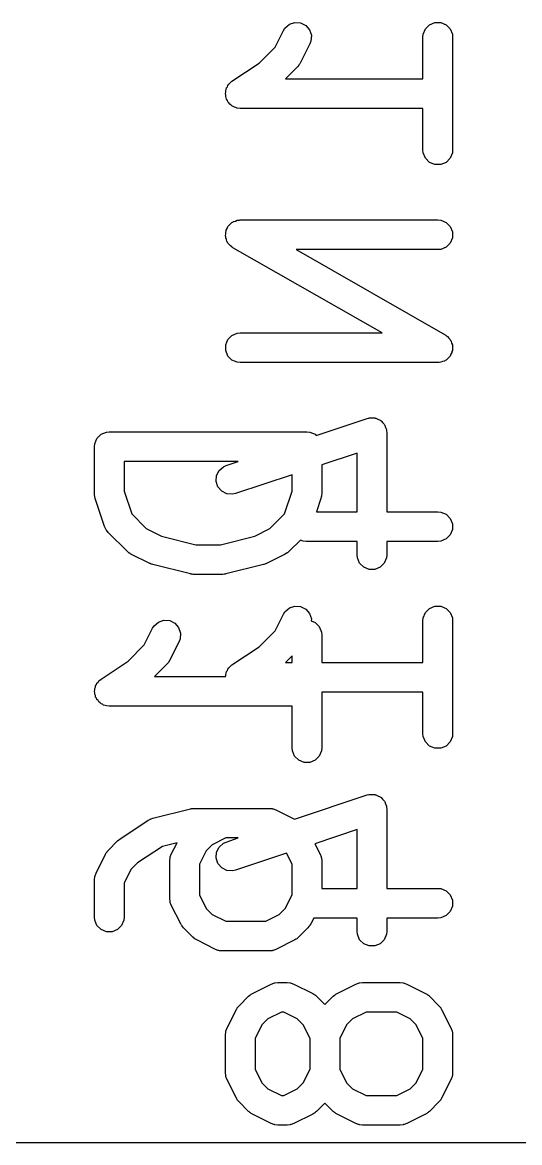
# Model space of a CAD drawing. Extents: x 100 to 190, y -154 to -36.
# Drawn here: x 172.46 to 174.98, y -76.12 to -70.46 of the extents above; entities that cross this region are included whole.
import ezdxf

# ---------------------------------------------------------------- set-up
doc = ezdxf.new("R2010")
doc.units = 0
doc.layers.add('BLACK', color=7, linetype='CONTINUOUS')

msp = doc.modelspace()

# ---------------------------------------------------------------- linework, layer by layer
at = {"layer": 'BLACK', "linetype": 'CONTINUOUS'}
for p, q in [((173.785951, -70.499495), (173.793783, -70.487052)), ((173.793783, -70.487052), (173.815891, -70.467879)), ((173.815891, -70.467879), (173.843652, -70.458625)), ((173.843652, -70.458625), (173.872842, -70.460699)), ((173.872842, -70.460699), (173.899017, -70.473787)), ((173.899017, -70.473787), (173.91819, -70.495894)), ((174.504959, -70.491368), (174.525651, -70.470676)), ((174.525651, -70.470676), (174.552687, -70.459477)), ((174.552687, -70.459477), (174.581951, -70.459477)), ((174.581951, -70.459477), (174.608987, -70.470676)), ((174.608987, -70.470676), (174.629679, -70.491368)), ((173.743775, -70.583847), (173.785951, -70.499495)), ((173.91819, -70.495894), (173.927444, -70.523656)), ((173.927444, -70.523656), (173.92537, -70.552846)), ((174.492319, -70.533036), (174.49376, -70.518404)), ((174.492319, -70.74375), (174.492319, -70.533036)), ((174.49376, -70.518404), (174.504959, -70.491368)), ((174.629679, -70.491368), (174.640878, -70.518404)), ((174.640878, -70.518404), (174.642319, -70.533036)), ((174.642319, -70.533036), (174.642319, -71.104464)), ((173.662394, -70.665227), (173.743775, -70.583847)), ((173.920115, -70.566577), (173.872496, -70.661815)), ((173.92537, -70.552846), (173.920115, -70.566577)), ((173.525716, -70.756346), (173.662394, -70.665227)), ((173.858447, -70.681307), (173.796004, -70.74375)), ((173.863167, -70.675556), (173.858447, -70.681307)), ((173.864664, -70.674258), (173.863167, -70.675556)), ((173.866083, -70.672003), (173.864664, -70.674258)), ((173.867775, -70.669942), (173.866083, -70.672003)), ((173.868533, -70.668109), (173.867775, -70.669942)), ((173.872496, -70.661815), (173.868533, -70.668109)), ((173.504959, -70.777082), (173.510209, -70.771831)), ((173.510209, -70.771831), (173.514341, -70.765662)), ((173.514341, -70.765662), (173.525599, -70.756441)), ((173.525599, -70.756441), (173.525651, -70.75639)), ((173.525651, -70.75639), (173.525673, -70.75638)), ((173.525673, -70.75638), (173.525716, -70.756346)), ((173.796004, -70.74375), (174.492319, -70.74375)), ((173.492319, -70.818671), (173.49376, -70.811466)), ((173.49376, -70.825955), (173.492319, -70.818671)), ((173.49376, -70.804118), (173.496601, -70.797257)), ((173.49376, -70.811466), (173.49376, -70.804118)), ((173.49376, -70.833382), (173.49376, -70.825955)), ((173.496601, -70.797257), (173.498058, -70.789977)), ((173.498058, -70.789977), (173.502146, -70.783871)), ((173.502146, -70.783871), (173.504959, -70.777082)), ((173.496572, -70.84017), (173.49376, -70.833382)), ((173.497998, -70.847379), (173.496572, -70.84017)), ((173.502117, -70.853557), (173.497998, -70.847379)), ((173.504959, -70.860418), (173.502117, -70.853557)), ((173.510154, -70.865613), (173.504959, -70.860418)), ((173.514231, -70.871728), (173.510154, -70.865613)), ((173.5204, -70.875859), (173.514231, -70.871728)), ((173.525651, -70.88111), (173.5204, -70.875859)), ((173.53244, -70.883922), (173.525651, -70.88111)), ((173.538546, -70.888011), (173.53244, -70.883922)), ((173.545826, -70.889467), (173.538546, -70.888011)), ((173.552687, -70.892309), (173.545826, -70.889467)), ((173.567163, -70.893734), (173.552687, -70.892309)), ((173.56724, -70.89375), (173.567163, -70.893734)), ((173.567266, -70.893744), (173.56724, -70.89375)), ((173.567319, -70.89375), (173.567266, -70.893744)), ((174.492319, -70.89375), (173.567319, -70.89375)), ((174.492319, -71.104464), (174.492319, -70.89375)), ((174.49376, -71.119096), (174.492319, -71.104464)), ((174.642319, -71.104464), (174.640878, -71.119096)), ((174.504959, -71.146132), (174.49376, -71.119096)), ((174.525651, -71.166824), (174.504959, -71.146132)), ((174.552687, -71.178023), (174.525651, -71.166824)), ((174.608987, -71.166824), (174.581951, -71.178023)), ((174.629679, -71.146132), (174.608987, -71.166824)), ((174.640878, -71.119096), (174.629679, -71.146132)), ((174.581951, -71.178023), (174.552687, -71.178023)), ((173.495589, -71.513988), (173.496192, -71.509245)), ((173.496192, -71.509245), (173.501142, -71.50058)), ((173.501142, -71.50058), (173.504959, -71.491368)), ((173.504959, -71.491368), (173.508337, -71.487989)), ((173.508337, -71.487989), (173.510711, -71.483836)), ((173.510711, -71.483836), (173.5186, -71.477726)), ((173.5186, -71.477726), (173.525651, -71.470676)), ((173.525651, -71.470676), (173.530067, -71.468846)), ((173.530067, -71.468846), (173.533848, -71.465919)), ((173.533848, -71.465919), (173.543471, -71.463294)), ((173.543471, -71.463294), (173.552687, -71.459477)), ((173.552687, -71.459477), (173.560169, -71.45874)), ((173.560169, -71.45874), (173.56208, -71.458219)), ((173.56208, -71.458219), (173.563555, -71.458406)), ((173.563555, -71.458406), (173.567319, -71.458036)), ((173.567319, -71.458036), (174.567319, -71.458036)), ((174.567319, -71.458036), (174.581951, -71.459477)), ((174.581951, -71.459477), (174.608987, -71.470676)), ((174.608987, -71.470676), (174.629679, -71.491368)), ((174.629679, -71.491368), (174.640878, -71.518404)), ((173.492502, -71.538275), (173.49376, -71.528378)), ((173.49376, -71.542887), (173.492502, -71.538275)), ((173.49376, -71.518404), (173.495589, -71.513988)), ((173.49376, -71.528378), (173.49376, -71.518404)), ((173.49376, -71.547668), (173.49376, -71.542887)), ((173.497577, -71.556883), (173.49376, -71.547668)), ((173.500202, -71.566507), (173.497577, -71.556883)), ((174.640878, -71.547668), (174.629679, -71.574704)), ((174.640878, -71.518404), (174.640878, -71.547668)), ((173.503129, -71.570287), (173.500202, -71.566507)), ((173.504959, -71.574704), (173.503129, -71.570287)), ((173.512009, -71.581754), (173.504959, -71.574704)), ((173.518119, -71.589644), (173.512009, -71.581754)), ((173.524251, -71.593996), (173.518119, -71.589644)), ((173.525651, -71.595396), (173.524251, -71.593996)), ((173.527025, -71.595965), (173.525651, -71.595396)), ((173.530109, -71.598154), (173.527025, -71.595965)), ((174.284902, -72.029464), (173.530109, -71.598154)), ((174.567319, -71.608036), (173.849736, -71.608036)), ((173.849736, -71.608036), (174.60453, -72.039346)), ((174.581951, -71.606595), (174.567319, -71.608036)), ((174.608987, -71.595396), (174.581951, -71.606595)), ((174.629679, -71.574704), (174.608987, -71.595396)), ((173.49376, -72.089832), (173.504959, -72.062796)), ((173.504959, -72.062796), (173.525651, -72.042104)), ((173.525651, -72.042104), (173.552687, -72.030905)), ((173.552687, -72.030905), (173.567319, -72.029464)), ((173.567319, -72.029464), (174.284902, -72.029464)), ((174.60453, -72.039346), (174.607614, -72.041535)), ((174.607614, -72.041535), (174.608987, -72.042104)), ((174.608987, -72.042104), (174.610384, -72.043501)), ((174.610384, -72.043501), (174.616519, -72.047856)), ((174.616519, -72.047856), (174.622627, -72.055744)), ((174.622627, -72.055744), (174.629679, -72.062796)), ((174.629679, -72.062796), (174.631509, -72.067214)), ((174.631509, -72.067214), (174.634436, -72.070994)), ((174.634436, -72.070994), (174.63706, -72.080615)), ((173.49376, -72.119096), (173.49376, -72.089832)), ((173.504959, -72.146132), (173.49376, -72.119096)), ((174.638446, -72.128255), (174.633495, -72.136919)), ((174.63706, -72.080615), (174.640878, -72.089832)), ((174.639048, -72.123511), (174.638446, -72.128255)), ((174.640878, -72.119096), (174.639048, -72.123511)), ((174.640878, -72.089832), (174.640878, -72.094612)), ((174.640878, -72.094612), (174.642136, -72.099225)), ((174.642136, -72.099225), (174.640878, -72.109121)), ((174.640878, -72.109121), (174.640878, -72.119096)), ((173.525651, -72.166824), (173.504959, -72.146132)), ((173.552687, -72.178023), (173.525651, -72.166824)), ((173.567319, -72.179464), (173.552687, -72.178023)), ((174.567319, -72.179464), (173.567319, -72.179464)), ((174.571082, -72.179093), (174.567319, -72.179464)), ((174.572558, -72.179281), (174.571082, -72.179093)), ((174.574468, -72.178759), (174.572558, -72.179281)), ((174.581951, -72.178023), (174.574468, -72.178759)), ((174.591166, -72.174205), (174.581951, -72.178023)), ((174.60079, -72.171581), (174.591166, -72.174205)), ((174.60457, -72.168653), (174.60079, -72.171581)), ((174.608987, -72.166824), (174.60457, -72.168653)), ((174.616037, -72.159773), (174.608987, -72.166824)), ((174.623927, -72.153664), (174.616037, -72.159773)), ((174.6263, -72.14951), (174.623927, -72.153664)), ((174.629679, -72.146132), (174.6263, -72.14951)), ((174.633495, -72.136919), (174.629679, -72.146132)), ((173.952267, -72.547884), (174.210267, -72.461885)), ((174.210267, -72.461885), (174.217522, -72.460235)), ((174.217522, -72.460235), (174.219353, -72.459477)), ((174.219353, -72.459477), (174.220857, -72.459477)), ((174.220857, -72.459477), (174.224604, -72.458625)), ((174.224604, -72.458625), (174.236589, -72.459477)), ((174.236589, -72.459477), (174.248617, -72.459477)), ((174.248617, -72.459477), (174.251108, -72.460509)), ((174.251108, -72.460509), (174.253794, -72.4607)), ((174.253794, -72.4607), (174.264541, -72.466073)), ((174.264541, -72.466073), (174.275653, -72.470676)), ((174.275653, -72.470676), (174.277558, -72.472581)), ((174.277558, -72.472581), (174.279968, -72.473786)), ((172.890187, -72.530905), (172.904819, -72.529464)), ((172.904819, -72.529464), (173.904819, -72.529464)), ((173.904819, -72.529464), (173.919451, -72.530905)), ((174.279968, -72.473786), (174.287842, -72.482865)), ((174.287842, -72.482865), (174.296345, -72.491368)), ((174.296345, -72.491368), (174.297376, -72.493858)), ((174.297376, -72.493858), (174.299142, -72.495894)), ((174.299142, -72.495894), (174.302942, -72.507294)), ((174.302942, -72.507294), (174.307544, -72.518404)), ((174.307544, -72.518404), (174.30792, -72.52223)), ((174.30792, -72.52223), (174.308396, -72.523656)), ((174.308396, -72.523656), (174.308255, -72.52563)), ((174.308255, -72.52563), (174.308985, -72.533036)), ((172.83126, -72.589832), (172.842459, -72.562796)), ((172.842459, -72.562796), (172.863151, -72.542104)), ((172.863151, -72.542104), (172.890187, -72.530905)), ((173.919451, -72.530905), (173.946487, -72.542104)), ((173.946487, -72.542104), (173.952267, -72.547884)), ((174.308985, -72.533036), (174.308985, -72.934226)), ((172.829819, -72.604464), (172.83126, -72.589832)), ((172.829819, -72.842559), (172.829819, -72.604464)), ((174.158985, -72.637092), (173.979819, -72.696814)), ((174.158985, -72.934226), (174.158985, -72.637092)), ((173.557531, -72.679464), (172.979819, -72.679464)), ((172.979819, -72.679464), (172.979819, -72.830388)), ((173.495983, -72.69998), (173.557531, -72.679464)), ((173.979819, -72.696814), (173.979819, -72.842559)), ((173.445289, -72.780511), (173.447364, -72.751321)), ((173.447364, -72.751321), (173.46045, -72.725148)), ((173.46045, -72.725148), (173.482557, -72.705974)), ((173.482557, -72.705974), (173.495983, -72.69998)), ((173.829819, -72.746814), (173.543417, -72.842282)), ((173.829819, -72.830389), (173.829819, -72.746814)), ((173.454543, -72.808274), (173.445289, -72.780511)), ((173.473717, -72.830381), (173.454543, -72.808274)), ((172.830548, -72.849964), (172.829819, -72.842559)), ((172.830408, -72.851939), (172.830548, -72.849964)), ((172.830998, -72.854536), (172.830408, -72.851939)), ((172.83126, -72.857191), (172.830998, -72.854536)), ((172.832018, -72.859022), (172.83126, -72.857191)), ((172.833668, -72.866276), (172.832018, -72.859022)), ((172.881287, -73.009133), (172.833668, -72.866276)), ((172.979819, -72.830388), (173.01799, -72.944902)), ((173.49989, -72.843467), (173.473717, -72.830381)), ((173.52908, -72.845542), (173.49989, -72.843467)), ((173.543417, -72.842282), (173.52908, -72.845542)), ((173.791648, -72.944901), (173.829819, -72.830389)), ((173.97597, -72.866277), (173.95332, -72.934226)), ((173.977619, -72.859021), (173.97597, -72.866277)), ((173.978378, -72.857191), (173.977619, -72.859021)), ((173.978639, -72.854537), (173.978378, -72.857191)), ((173.97923, -72.85194), (173.978639, -72.854537)), ((173.979819, -72.842559), (173.979089, -72.849965)), ((173.979089, -72.849965), (173.97923, -72.85194)), ((173.01799, -72.944902), (173.092103, -73.019015)), ((173.717534, -73.019014), (173.791648, -72.944901)), ((173.95332, -72.934226), (174.158985, -72.934226)), ((174.308985, -72.934226), (174.567319, -72.934226)), ((174.567319, -72.934226), (174.581951, -72.935667)), ((174.581951, -72.935667), (174.608987, -72.946866)), ((174.608987, -72.946866), (174.629679, -72.967558)), ((174.629679, -72.967558), (174.640878, -72.994594)), ((172.887281, -73.022558), (172.881287, -73.009133)), ((172.889046, -73.024593), (172.887281, -73.022558)), ((172.890078, -73.027084), (172.889046, -73.024593)), ((172.899405, -73.038449), (172.890078, -73.027084)), ((172.994643, -73.133687), (172.899405, -73.038449)), ((173.092103, -73.019015), (173.16909, -73.057508)), ((173.640547, -73.057508), (173.717534, -73.019014)), ((174.640878, -73.023858), (174.629679, -73.050894)), ((174.640878, -72.994594), (174.640878, -73.023858)), ((173.16909, -73.057508), (173.342624, -73.100892)), ((173.467013, -73.100892), (173.640547, -73.057508)), ((173.87179, -73.07689), (173.814994, -73.133687)), ((173.88602, -73.082785), (173.87179, -73.07689)), ((173.900652, -73.084226), (173.88602, -73.082785)), ((174.158985, -73.084226), (173.900652, -73.084226)), ((174.158985, -73.152083), (174.158985, -73.084226)), ((174.567319, -73.084226), (174.308985, -73.084226)), ((174.308985, -73.084226), (174.308985, -73.152083)), ((174.581951, -73.082785), (174.567319, -73.084226)), ((174.608987, -73.071586), (174.581951, -73.082785)), ((174.629679, -73.050894), (174.608987, -73.071586)), ((173.000393, -73.138407), (172.994643, -73.133687)), ((173.001692, -73.139904), (173.000393, -73.138407)), ((173.003946, -73.141323), (173.001692, -73.139904)), ((173.006008, -73.143015), (173.003946, -73.141323)), ((173.00784, -73.143773), (173.006008, -73.143015)), ((173.014135, -73.147736), (173.00784, -73.143773)), ((173.109373, -73.195355), (173.014135, -73.147736)), ((173.342624, -73.100892), (173.467013, -73.100892)), ((173.795502, -73.147736), (173.700264, -73.195355)), ((173.801798, -73.143772), (173.795502, -73.147736)), ((173.803628, -73.143015), (173.801798, -73.143772)), ((173.805686, -73.141325), (173.803628, -73.143015)), ((173.807945, -73.139904), (173.805686, -73.141325)), ((173.809244, -73.138405), (173.807945, -73.139904)), ((173.814994, -73.133687), (173.809244, -73.138405)), ((174.160426, -73.166715), (174.158985, -73.152083)), ((174.308985, -73.152083), (174.307544, -73.166715)), ((173.110442, -73.195764), (173.109373, -73.195355)), ((173.110878, -73.196087), (173.110442, -73.195764)), ((173.117014, -73.198279), (173.110878, -73.196087)), ((173.123104, -73.20061), (173.117014, -73.198279)), ((173.123644, -73.200648), (173.123104, -73.20061)), ((173.124724, -73.201034), (173.123644, -73.200648)), ((173.3152, -73.248653), (173.124724, -73.201034)), ((173.684913, -73.201034), (173.494437, -73.248653)), ((173.685992, -73.200648), (173.684913, -73.201034)), ((173.686532, -73.20061), (173.685992, -73.200648)), ((173.692613, -73.198282), (173.686532, -73.20061)), ((173.698759, -73.196087), (173.692613, -73.198282)), ((173.699194, -73.195764), (173.698759, -73.196087)), ((173.700264, -73.195355), (173.699194, -73.195764)), ((174.171625, -73.193751), (174.160426, -73.166715)), ((174.192317, -73.214443), (174.171625, -73.193751)), ((174.296345, -73.193751), (174.275653, -73.214443)), ((174.307544, -73.166715), (174.296345, -73.193751)), ((173.317736, -73.249028), (173.3152, -73.248653)), ((173.318758, -73.249451), (173.317736, -73.249028)), ((173.32427, -73.249993), (173.318758, -73.249451)), ((173.329744, -73.250803), (173.32427, -73.249993)), ((173.330836, -73.25064), (173.329744, -73.250803)), ((173.33339, -73.250892), (173.330836, -73.25064)), ((173.476247, -73.250892), (173.33339, -73.250892)), ((173.4788, -73.25064), (173.476247, -73.250892)), ((173.479893, -73.250803), (173.4788, -73.25064)), ((173.485366, -73.249993), (173.479893, -73.250803)), ((173.490879, -73.249451), (173.485366, -73.249993)), ((173.4919, -73.249028), (173.490879, -73.249451)), ((173.494437, -73.248653), (173.4919, -73.249028)), ((174.219353, -73.225642), (174.192317, -73.214443)), ((174.248617, -73.225642), (174.219353, -73.225642)), ((174.275653, -73.214443), (174.248617, -73.225642)), ((173.793783, -73.439433), (173.815891, -73.42026)), ((173.815891, -73.42026), (173.843652, -73.411006)), ((173.843652, -73.411006), (173.872842, -73.41308)), ((173.872842, -73.41308), (173.899017, -73.426168)), ((173.899017, -73.426168), (173.91819, -73.448275)), ((174.504959, -73.443749), (174.525651, -73.423057)), ((174.525651, -73.423057), (174.552687, -73.411858)), ((174.552687, -73.411858), (174.581951, -73.411858)), ((174.581951, -73.411858), (174.608987, -73.423057)), ((174.608987, -73.423057), (174.629679, -73.443749)), ((173.131283, -73.510861), (173.153391, -73.491688)), ((173.153391, -73.491688), (173.181152, -73.482434)), ((173.181152, -73.482434), (173.210342, -73.484508)), ((173.210342, -73.484508), (173.236517, -73.497596)), ((173.743775, -73.536228), (173.785951, -73.451876)), ((173.785951, -73.451876), (173.793783, -73.439433)), ((173.91819, -73.448275), (173.927444, -73.476037)), ((173.927444, -73.476037), (173.926715, -73.486294)), ((173.926715, -73.486294), (173.946487, -73.494485)), ((174.492319, -73.485417), (174.49376, -73.470785)), ((174.492319, -73.696131), (174.492319, -73.485417)), ((174.49376, -73.470785), (174.504959, -73.443749)), ((174.629679, -73.443749), (174.640878, -73.470785)), ((174.640878, -73.470785), (174.642319, -73.485417)), ((174.642319, -73.485417), (174.642319, -74.056845)), ((173.081275, -73.607656), (173.123451, -73.523304)), ((173.123451, -73.523304), (173.131283, -73.510861)), ((173.236517, -73.497596), (173.25569, -73.519703)), ((173.25569, -73.519703), (173.264944, -73.547465)), ((173.264944, -73.547465), (173.26287, -73.576655)), ((173.662394, -73.617608), (173.743775, -73.536228)), ((173.946487, -73.494485), (173.967179, -73.515177)), ((173.967179, -73.515177), (173.978378, -73.542213)), ((173.978378, -73.542213), (173.979819, -73.556845)), ((173.257615, -73.590386), (173.209996, -73.685624)), ((173.26287, -73.576655), (173.257615, -73.590386)), ((173.979819, -73.556845), (173.979819, -73.696131)), ((172.999894, -73.689036), (173.081275, -73.607656)), ((173.525716, -73.708727), (173.662394, -73.617608)), ((173.829819, -73.662316), (173.796004, -73.696131)), ((173.829819, -73.696131), (173.829819, -73.662316)), ((172.863216, -73.780155), (172.999894, -73.689036)), ((173.195947, -73.705116), (173.133504, -73.767559)), ((173.200667, -73.699365), (173.195947, -73.705116)), ((173.202164, -73.698067), (173.200667, -73.699365)), ((173.203583, -73.695812), (173.202164, -73.698067)), ((173.205275, -73.693751), (173.203583, -73.695812)), ((173.206033, -73.691918), (173.205275, -73.693751)), ((173.209996, -73.685624), (173.206033, -73.691918)), ((173.510209, -73.724212), (173.514341, -73.718043)), ((173.514341, -73.718043), (173.525599, -73.708822)), ((173.525599, -73.708822), (173.525651, -73.708771)), ((173.525651, -73.708771), (173.525673, -73.708761)), ((173.525673, -73.708761), (173.525716, -73.708727)), ((173.796004, -73.696131), (173.829819, -73.696131)), ((173.979819, -73.696131), (174.492319, -73.696131)), ((173.133504, -73.767559), (173.493018, -73.767559)), ((173.493018, -73.767559), (173.49376, -73.763847)), ((173.49376, -73.756499), (173.496601, -73.749638)), ((173.49376, -73.763847), (173.49376, -73.756499)), ((173.496601, -73.749638), (173.498058, -73.742358)), ((173.498058, -73.742358), (173.502146, -73.736252)), ((173.502146, -73.736252), (173.504959, -73.729463)), ((173.504959, -73.729463), (173.510209, -73.724212)), ((172.83126, -73.827927), (172.834101, -73.821066)), ((172.83126, -73.835275), (172.83126, -73.827927)), ((172.834101, -73.821066), (172.835558, -73.813786)), ((172.835558, -73.813786), (172.839646, -73.80768)), ((172.839646, -73.80768), (172.842459, -73.800891)), ((172.842459, -73.800891), (172.847709, -73.79564)), ((172.847709, -73.79564), (172.851841, -73.789471)), ((172.851841, -73.789471), (172.863099, -73.78025)), ((172.863099, -73.78025), (172.863151, -73.780199)), ((172.863151, -73.780199), (172.863173, -73.780189)), ((172.863173, -73.780189), (172.863216, -73.780155)), ((172.829819, -73.84248), (172.83126, -73.835275)), ((172.83126, -73.849764), (172.829819, -73.84248)), ((172.83126, -73.857191), (172.83126, -73.849764)), ((172.834072, -73.863979), (172.83126, -73.857191)), ((172.835498, -73.871188), (172.834072, -73.863979)), ((172.839617, -73.877366), (172.835498, -73.871188)), ((172.842459, -73.884227), (172.839617, -73.877366)), ((172.847654, -73.889422), (172.842459, -73.884227)), ((172.851731, -73.895537), (172.847654, -73.889422)), ((174.492319, -73.846131), (173.979819, -73.846131)), ((173.979819, -73.846131), (173.979819, -74.128273)), ((174.492319, -74.056845), (174.492319, -73.846131)), ((172.8579, -73.899668), (172.851731, -73.895537)), ((172.863151, -73.904919), (172.8579, -73.899668)), ((172.86994, -73.907731), (172.863151, -73.904919)), ((172.876046, -73.91182), (172.86994, -73.907731)), ((172.883326, -73.913276), (172.876046, -73.91182)), ((172.890187, -73.916118), (172.883326, -73.913276)), ((172.904663, -73.917543), (172.890187, -73.916118)), ((172.90474, -73.917559), (172.904663, -73.917543)), ((172.904766, -73.917553), (172.90474, -73.917559)), ((172.904819, -73.917559), (172.904766, -73.917553)), ((173.829819, -73.917559), (172.904819, -73.917559)), ((173.829819, -74.128273), (173.829819, -73.917559)), ((174.49376, -74.071477), (174.492319, -74.056845)), ((174.642319, -74.056845), (174.640878, -74.071477)), ((174.504959, -74.098513), (174.49376, -74.071477)), ((174.525651, -74.119205), (174.504959, -74.098513)), ((174.629679, -74.098513), (174.608987, -74.119205)), ((174.640878, -74.071477), (174.629679, -74.098513)), ((173.83126, -74.142905), (173.829819, -74.128273)), ((173.842459, -74.169941), (173.83126, -74.142905)), ((173.863151, -74.190633), (173.842459, -74.169941)), ((173.967179, -74.169941), (173.946487, -74.190633)), ((173.978378, -74.142905), (173.967179, -74.169941)), ((173.979819, -74.128273), (173.978378, -74.142905)), ((174.552687, -74.130404), (174.525651, -74.119205)), ((174.581951, -74.130404), (174.552687, -74.130404)), ((174.608987, -74.119205), (174.581951, -74.130404)), ((173.890187, -74.201832), (173.863151, -74.190633)), ((173.919451, -74.201832), (173.890187, -74.201832)), ((173.946487, -74.190633), (173.919451, -74.201832)), ((173.84224, -74.489322), (174.210267, -74.366647)), ((174.210267, -74.366647), (174.217522, -74.364997)), ((174.217522, -74.364997), (174.219353, -74.364239)), ((174.219353, -74.364239), (174.220857, -74.364239)), ((174.220857, -74.364239), (174.224604, -74.363387)), ((174.224604, -74.363387), (174.236589, -74.364239)), ((174.236589, -74.364239), (174.248617, -74.364239)), ((174.248617, -74.364239), (174.251108, -74.365271)), ((174.251108, -74.365271), (174.253794, -74.365462)), ((174.253794, -74.365462), (174.264541, -74.370835)), ((174.264541, -74.370835), (174.275653, -74.375438)), ((174.275653, -74.375438), (174.277558, -74.377343)), ((174.277558, -74.377343), (174.279968, -74.378548)), ((174.279968, -74.378548), (174.287842, -74.387627)), ((174.287842, -74.387627), (174.296345, -74.39613)), ((174.296345, -74.39613), (174.297376, -74.39862)), ((174.297376, -74.39862), (174.299142, -74.400656)), ((173.124724, -74.484084), (173.3152, -74.436465)), ((173.3152, -74.436465), (173.317736, -74.436089)), ((173.317736, -74.436089), (173.318758, -74.435667)), ((173.318758, -74.435667), (173.32427, -74.435124)), ((173.32427, -74.435124), (173.329744, -74.434315)), ((173.329744, -74.434315), (173.330836, -74.434477)), ((173.330836, -74.434477), (173.33339, -74.434226)), ((173.33339, -74.434226), (173.714342, -74.434226)), ((173.714342, -74.434226), (173.728974, -74.435667)), ((173.728974, -74.435667), (173.731463, -74.436698)), ((173.731463, -74.436698), (173.734151, -74.436889)), ((173.734151, -74.436889), (173.747883, -74.442144)), ((173.747883, -74.442144), (173.84224, -74.489322)), ((174.299142, -74.400656), (174.302942, -74.412056)), ((174.302942, -74.412056), (174.307544, -74.423166)), ((174.307544, -74.423166), (174.30792, -74.426992)), ((174.30792, -74.426992), (174.308396, -74.428418)), ((174.308396, -74.428418), (174.308255, -74.430392)), ((174.308255, -74.430392), (174.308985, -74.437798)), ((174.308985, -74.437798), (174.308985, -74.838988)), ((172.958454, -74.589679), (173.101312, -74.494441)), ((173.101312, -74.494441), (173.109386, -74.490136)), ((173.109386, -74.490136), (173.110878, -74.489031)), ((173.110878, -74.489031), (173.11264, -74.488401)), ((173.11264, -74.488401), (173.114286, -74.487524)), ((173.114286, -74.487524), (173.1161, -74.487165)), ((173.1161, -74.487165), (173.124724, -74.484084)), ((174.158985, -74.541854), (173.945352, -74.613064)), ((174.158985, -74.838988), (174.158985, -74.541854)), ((172.899405, -74.646669), (172.947024, -74.59905)), ((172.947024, -74.59905), (172.947064, -74.599016)), ((172.947064, -74.599016), (172.947079, -74.598995)), ((172.947079, -74.598995), (172.95292, -74.594211)), ((172.95292, -74.594211), (172.958389, -74.589723)), ((172.958389, -74.589723), (172.958411, -74.589713)), ((172.958411, -74.589713), (172.958454, -74.589679)), ((173.247804, -74.607931), (173.173708, -74.626455)), ((173.218689, -74.666161), (173.247804, -74.607931)), ((173.425436, -74.618484), (173.395029, -74.648891)), ((173.493952, -74.584226), (173.425436, -74.618484)), ((173.46045, -74.62991), (173.482557, -74.610736)), ((173.482557, -74.610736), (173.495983, -74.604742)), ((173.557531, -74.584226), (173.493952, -74.584226)), ((173.495983, -74.604742), (173.557531, -74.584226)), ((173.945352, -74.613064), (173.971901, -74.666161)), ((172.837737, -74.761399), (172.885356, -74.666161)), ((172.885356, -74.666161), (172.88932, -74.659861)), ((172.88932, -74.659861), (172.890078, -74.658034)), ((172.890078, -74.658034), (172.891766, -74.655977)), ((172.891766, -74.655977), (172.893188, -74.653718)), ((172.893188, -74.653718), (172.894686, -74.652418)), ((172.894686, -74.652418), (172.899405, -74.646669)), ((173.173708, -74.626455), (173.047837, -74.710369)), ((173.212212, -74.68507), (173.213243, -74.68258)), ((173.213243, -74.68258), (173.213434, -74.679893)), ((173.213434, -74.679893), (173.218689, -74.666161)), ((173.395029, -74.648891), (173.360771, -74.717407)), ((173.445289, -74.685273), (173.447364, -74.656083)), ((173.447364, -74.656083), (173.46045, -74.62991)), ((173.801605, -74.66098), (173.543417, -74.747044)), ((173.829819, -74.717407), (173.801605, -74.66098)), ((173.971901, -74.666161), (173.977156, -74.679892)), ((173.977156, -74.679892), (173.977347, -74.682581)), ((173.977347, -74.682581), (173.978378, -74.68507)), ((173.047837, -74.710369), (173.014077, -74.744129)), ((173.210771, -74.699702), (173.212212, -74.68507)), ((173.210771, -74.890178), (173.210771, -74.699702)), ((173.360771, -74.717407), (173.360771, -74.872473)), ((173.454543, -74.713036), (173.445289, -74.685273)), ((173.473717, -74.735143), (173.454543, -74.713036)), ((173.49989, -74.748229), (173.473717, -74.735143)), ((173.829819, -74.872473), (173.829819, -74.717407)), ((173.978378, -74.68507), (173.979819, -74.699702)), ((173.979819, -74.699702), (173.979819, -74.838988)), ((172.829819, -74.79494), (172.83126, -74.780308)), ((172.829819, -74.985416), (172.829819, -74.79494)), ((172.83126, -74.780308), (172.832291, -74.777818)), ((172.832291, -74.777818), (172.832482, -74.775131)), ((172.832482, -74.775131), (172.837737, -74.761399)), ((173.014077, -74.744129), (172.979819, -74.812645)), ((173.52908, -74.750304), (173.49989, -74.748229)), ((173.543417, -74.747044), (173.52908, -74.750304)), ((172.979819, -74.812645), (172.979819, -74.985416)), ((173.979819, -74.838988), (174.158985, -74.838988)), ((174.308985, -74.838988), (174.567319, -74.838988)), ((174.567319, -74.838988), (174.581951, -74.840429)), ((174.581951, -74.840429), (174.608987, -74.851628)), ((174.608987, -74.851628), (174.629679, -74.87232)), ((173.212212, -74.90481), (173.210771, -74.890178)), ((173.213243, -74.907299), (173.212212, -74.90481)), ((173.213434, -74.909987), (173.213243, -74.907299)), ((173.360771, -74.872473), (173.395029, -74.940989)), ((173.795561, -74.940988), (173.829819, -74.872473)), ((174.629679, -74.87232), (174.640878, -74.899356)), ((174.640878, -74.899356), (174.640878, -74.92862)), ((173.218689, -74.923719), (173.213434, -74.909987)), ((173.266308, -75.018957), (173.218689, -74.923719)), ((173.395029, -74.940989), (173.425436, -74.971396)), ((173.765153, -74.971395), (173.795561, -74.940988)), ((174.629679, -74.955656), (174.608987, -74.976348)), ((174.640878, -74.92862), (174.629679, -74.955656)), ((172.83126, -75.000048), (172.829819, -74.985416)), ((172.842459, -75.027084), (172.83126, -75.000048)), ((172.978378, -75.000048), (172.967179, -75.027084)), ((172.979819, -74.985416), (172.978378, -75.000048)), ((173.270272, -75.025256), (173.266308, -75.018957)), ((173.425436, -74.971396), (173.493952, -75.005654)), ((173.493952, -75.005654), (173.696637, -75.005654)), ((173.696637, -75.005654), (173.765153, -74.971395)), ((173.924282, -75.018957), (173.920317, -75.025256)), ((173.939266, -74.988988), (173.924282, -75.018957)), ((174.158985, -74.988988), (173.939266, -74.988988)), ((174.158985, -75.056845), (174.158985, -74.988988)), ((174.567319, -74.988988), (174.308985, -74.988988)), ((174.308985, -74.988988), (174.308985, -75.056845)), ((174.581951, -74.987547), (174.567319, -74.988988)), ((174.608987, -74.976348), (174.581951, -74.987547)), ((172.863151, -75.047776), (172.842459, -75.027084)), ((172.890187, -75.058975), (172.863151, -75.047776)), ((172.919451, -75.058975), (172.890187, -75.058975)), ((172.946487, -75.047776), (172.919451, -75.058975)), ((172.967179, -75.027084), (172.946487, -75.047776)), ((173.27103, -75.027084), (173.270272, -75.025256)), ((173.272718, -75.02914), (173.27103, -75.027084)), ((173.27414, -75.0314), (173.272718, -75.02914)), ((173.275638, -75.032699), (173.27414, -75.0314)), ((173.280357, -75.038449), (173.275638, -75.032699)), ((173.327976, -75.086068), (173.280357, -75.038449)), ((173.910232, -75.03845), (173.862612, -75.086069)), ((173.91495, -75.0327), (173.910232, -75.03845)), ((173.91645, -75.0314), (173.91495, -75.0327)), ((173.917872, -75.02914), (173.91645, -75.0314)), ((173.91956, -75.027084), (173.917872, -75.02914)), ((173.920317, -75.025256), (173.91956, -75.027084)), ((174.160426, -75.071477), (174.158985, -75.056845)), ((174.171625, -75.098513), (174.160426, -75.071477)), ((174.307544, -75.071477), (174.296345, -75.098513)), ((174.308985, -75.056845), (174.307544, -75.071477)), ((173.333725, -75.090786), (173.327976, -75.086068)), ((173.335025, -75.092285), (173.333725, -75.090786)), ((173.337284, -75.093706), (173.335025, -75.092285)), ((173.339341, -75.095395), (173.337284, -75.093706)), ((173.341168, -75.096152), (173.339341, -75.095395)), ((173.347468, -75.100117), (173.341168, -75.096152)), ((173.442706, -75.147736), (173.347468, -75.100117)), ((173.843121, -75.100117), (173.747883, -75.147736)), ((173.849417, -75.096153), (173.843121, -75.100117)), ((173.851247, -75.095396), (173.849417, -75.096153)), ((173.853305, -75.093706), (173.851247, -75.095396)), ((173.855564, -75.092285), (173.853305, -75.093706)), ((173.856863, -75.090786), (173.855564, -75.092285)), ((173.862612, -75.086069), (173.856863, -75.090786)), ((174.192317, -75.119205), (174.171625, -75.098513)), ((174.219353, -75.130404), (174.192317, -75.119205)), ((174.248617, -75.130404), (174.219353, -75.130404)), ((174.275653, -75.119205), (174.248617, -75.130404)), ((174.296345, -75.098513), (174.275653, -75.119205)), ((173.456437, -75.152991), (173.442706, -75.147736)), ((173.459126, -75.153182), (173.456437, -75.152991)), ((173.461615, -75.154213), (173.459126, -75.153182)), ((173.476247, -75.155654), (173.461615, -75.154213)), ((173.714342, -75.155654), (173.476247, -75.155654)), ((173.728974, -75.154213), (173.714342, -75.155654)), ((173.731463, -75.153181), (173.728974, -75.154213)), ((173.734151, -75.152991), (173.731463, -75.153181)), ((173.747883, -75.147736), (173.734151, -75.152991)), ((173.629016, -75.370716), (173.724254, -75.323097)), ((173.724254, -75.323097), (173.737985, -75.317842)), ((173.737985, -75.317842), (173.740674, -75.31765)), ((173.740674, -75.31765), (173.743163, -75.31662)), ((173.743163, -75.31662), (173.757795, -75.315179)), ((173.757795, -75.315179), (173.805414, -75.315179)), ((173.805414, -75.315179), (173.820046, -75.31662)), ((173.820046, -75.31662), (173.822535, -75.317651)), ((173.822535, -75.317651), (173.825223, -75.317842)), ((173.825223, -75.317842), (173.838955, -75.323097)), ((173.838955, -75.323097), (173.934193, -75.370716)), ((174.057587, -75.370716), (174.152825, -75.323097)), ((174.152825, -75.323097), (174.166556, -75.317842)), ((174.166556, -75.317842), (174.169245, -75.31765)), ((174.169245, -75.31765), (174.171734, -75.31662)), ((174.171734, -75.31662), (174.186366, -75.315179)), ((174.186366, -75.315179), (174.376842, -75.315179)), ((174.376842, -75.315179), (174.391474, -75.31662)), ((174.391474, -75.31662), (174.393963, -75.317651)), ((174.393963, -75.317651), (174.396651, -75.317842)), ((174.396651, -75.317842), (174.410383, -75.323097)), ((174.410383, -75.323097), (174.505621, -75.370716)), ((173.561905, -75.432384), (173.609524, -75.384765)), ((173.609524, -75.384765), (173.615273, -75.380046)), ((173.615273, -75.380046), (173.616573, -75.378548)), ((173.616573, -75.378548), (173.618832, -75.377126)), ((173.618832, -75.377126), (173.620889, -75.375438)), ((173.620889, -75.375438), (173.622716, -75.37468)), ((173.622716, -75.37468), (173.629016, -75.370716)), ((173.934193, -75.370716), (173.940492, -75.37468)), ((173.940492, -75.37468), (173.94232, -75.375438)), ((173.94232, -75.375438), (173.944376, -75.377126)), ((173.944376, -75.377126), (173.946636, -75.378548)), ((173.946636, -75.378548), (173.947935, -75.380046)), ((173.947935, -75.380046), (173.953685, -75.384765)), ((173.953685, -75.384765), (173.99589, -75.42697)), ((173.99589, -75.42697), (174.038095, -75.384765)), ((174.038095, -75.384765), (174.043844, -75.380046)), ((174.043844, -75.380046), (174.045144, -75.378548)), ((174.045144, -75.378548), (174.047403, -75.377126)), ((174.047403, -75.377126), (174.04946, -75.375438)), ((174.04946, -75.375438), (174.051287, -75.37468)), ((174.051287, -75.37468), (174.057587, -75.370716)), ((174.505621, -75.370716), (174.511917, -75.374679)), ((174.511917, -75.374679), (174.513747, -75.375437)), ((174.513747, -75.375437), (174.515805, -75.377126)), ((174.515805, -75.377126), (174.518064, -75.378548)), ((174.518064, -75.378548), (174.519363, -75.380046)), ((174.519363, -75.380046), (174.525112, -75.384764)), ((174.525112, -75.384764), (174.572732, -75.432383)), ((173.500237, -75.547114), (173.547856, -75.451876)), ((173.547856, -75.451876), (173.55182, -75.445576)), ((173.55182, -75.445576), (173.552578, -75.443749)), ((173.552578, -75.443749), (173.554266, -75.441692)), ((173.554266, -75.441692), (173.555688, -75.439433)), ((173.555688, -75.439433), (173.557186, -75.438133)), ((173.557186, -75.438133), (173.561905, -75.432384)), ((173.7755, -75.465179), (173.706984, -75.499437)), ((173.787709, -75.465179), (173.7755, -75.465179)), ((173.856225, -75.499437), (173.787709, -75.465179)), ((174.204071, -75.465179), (174.135555, -75.499437)), ((174.359137, -75.465179), (174.204071, -75.465179)), ((174.427653, -75.499437), (174.359137, -75.465179)), ((174.572732, -75.432383), (174.57745, -75.438132)), ((174.57745, -75.438132), (174.57895, -75.439433)), ((174.57895, -75.439433), (174.580372, -75.441692)), ((174.580372, -75.441692), (174.58206, -75.443749)), ((174.58206, -75.443749), (174.582817, -75.445576)), ((174.582817, -75.445576), (174.586782, -75.451876)), ((174.586782, -75.451876), (174.634401, -75.547114)), ((173.676577, -75.529844), (173.642319, -75.59836)), ((173.706984, -75.499437), (173.676577, -75.529844)), ((173.886632, -75.529844), (173.856225, -75.499437)), ((173.92089, -75.59836), (173.886632, -75.529844)), ((174.105148, -75.529844), (174.07089, -75.59836)), ((174.135555, -75.499437), (174.105148, -75.529844)), ((174.458061, -75.529844), (174.427653, -75.499437)), ((174.492319, -75.59836), (174.458061, -75.529844)), ((173.492319, -75.580655), (173.49376, -75.566023)), ((173.492319, -75.771131), (173.492319, -75.580655)), ((173.49376, -75.566023), (173.494791, -75.563533)), ((173.494791, -75.563533), (173.494982, -75.560846)), ((173.494982, -75.560846), (173.500237, -75.547114)), ((174.634401, -75.547114), (174.639656, -75.560845)), ((174.639656, -75.560845), (174.639847, -75.563534)), ((174.639847, -75.563534), (174.640878, -75.566023)), ((174.640878, -75.566023), (174.642319, -75.580655)), ((174.642319, -75.580655), (174.642319, -75.771131)), ((173.642319, -75.59836), (173.642319, -75.753426)), ((173.92089, -75.753426), (173.92089, -75.59836)), ((174.07089, -75.59836), (174.07089, -75.753426)), ((174.492319, -75.753426), (174.492319, -75.59836)), ((173.642319, -75.753426), (173.676577, -75.821942)), ((173.886632, -75.821942), (173.92089, -75.753426)), ((174.07089, -75.753426), (174.105148, -75.821942)), ((174.458061, -75.821941), (174.492319, -75.753426)), ((173.49376, -75.785763), (173.492319, -75.771131)), ((173.494791, -75.788252), (173.49376, -75.785763)), ((173.494982, -75.79094), (173.494791, -75.788252)), ((173.500237, -75.804672), (173.494982, -75.79094)), ((173.547856, -75.89991), (173.500237, -75.804672)), ((174.634401, -75.804672), (174.586782, -75.89991)), ((174.639656, -75.790941), (174.634401, -75.804672)), ((174.639847, -75.788251), (174.639656, -75.790941)), ((174.640878, -75.785763), (174.639847, -75.788251)), ((174.642319, -75.771131), (174.640878, -75.785763)), ((173.676577, -75.821942), (173.706984, -75.852349)), ((173.706984, -75.852349), (173.7755, -75.886607)), ((173.787709, -75.886607), (173.856225, -75.852349)), ((173.856225, -75.852349), (173.886632, -75.821942)), ((174.105148, -75.821942), (174.135555, -75.852349)), ((174.135555, -75.852349), (174.204071, -75.886607)), ((174.359137, -75.886607), (174.427653, -75.852348)), ((174.427653, -75.852348), (174.458061, -75.821941)), ((173.55182, -75.906209), (173.547856, -75.89991)), ((173.552578, -75.908037), (173.55182, -75.906209)), ((173.554266, -75.910093), (173.552578, -75.908037)), ((173.555688, -75.912353), (173.554266, -75.910093)), ((173.557186, -75.913652), (173.555688, -75.912353)), ((173.561905, -75.919402), (173.557186, -75.913652)), ((173.609524, -75.967021), (173.561905, -75.919402)), ((173.7755, -75.886607), (173.787709, -75.886607)), ((173.99589, -75.924816), (173.953685, -75.967021)), ((174.038095, -75.967021), (173.99589, -75.924816)), ((174.204071, -75.886607), (174.359137, -75.886607)), ((174.572732, -75.919403), (174.525112, -75.967022)), ((174.57745, -75.913653), (174.572732, -75.919403)), ((174.57895, -75.912353), (174.57745, -75.913653)), ((174.580372, -75.910093), (174.57895, -75.912353)), ((174.58206, -75.908037), (174.580372, -75.910093)), ((174.582817, -75.906209), (174.58206, -75.908037)), ((174.586782, -75.89991), (174.582817, -75.906209)), ((173.615273, -75.971739), (173.609524, -75.967021)), ((173.616573, -75.973238), (173.615273, -75.971739)), ((173.618832, -75.974659), (173.616573, -75.973238)), ((173.620889, -75.976348), (173.618832, -75.974659)), ((173.622716, -75.977105), (173.620889, -75.976348)), ((173.629016, -75.98107), (173.622716, -75.977105)), ((173.724254, -76.028689), (173.629016, -75.98107)), ((173.934193, -75.98107), (173.838955, -76.028689)), ((173.940492, -75.977105), (173.934193, -75.98107)), ((173.94232, -75.976348), (173.940492, -75.977105)), ((173.944376, -75.974659), (173.94232, -75.976348)), ((173.946636, -75.973238), (173.944376, -75.974659)), ((173.947935, -75.971739), (173.946636, -75.973238)), ((173.953685, -75.967021), (173.947935, -75.971739)), ((174.043844, -75.971739), (174.038095, -75.967021)), ((174.045144, -75.973238), (174.043844, -75.971739)), ((174.047403, -75.974659), (174.045144, -75.973238)), ((174.04946, -75.976348), (174.047403, -75.974659)), ((174.051287, -75.977105), (174.04946, -75.976348)), ((174.057587, -75.98107), (174.051287, -75.977105)), ((174.152825, -76.028689), (174.057587, -75.98107)), ((174.505621, -75.98107), (174.410383, -76.028689)), ((174.511917, -75.977106), (174.505621, -75.98107)), ((174.513747, -75.976349), (174.511917, -75.977106)), ((174.515805, -75.974659), (174.513747, -75.976349)), ((174.518064, -75.973238), (174.515805, -75.974659)), ((174.519363, -75.971739), (174.518064, -75.973238)), ((174.525112, -75.967022), (174.519363, -75.971739)), ((173.737985, -76.033944), (173.724254, -76.028689)), ((173.740674, -76.034135), (173.737985, -76.033944)), ((173.743163, -76.035166), (173.740674, -76.034135)), ((173.757795, -76.036607), (173.743163, -76.035166)), ((173.805414, -76.036607), (173.757795, -76.036607)), ((173.820046, -76.035166), (173.805414, -76.036607)), ((173.822535, -76.034134), (173.820046, -76.035166)), ((173.825223, -76.033944), (173.822535, -76.034134)), ((173.838955, -76.028689), (173.825223, -76.033944)), ((174.166556, -76.033944), (174.152825, -76.028689)), ((174.169245, -76.034135), (174.166556, -76.033944)), ((174.171734, -76.035166), (174.169245, -76.034135)), ((174.186366, -76.036607), (174.171734, -76.035166)), ((174.376842, -76.036607), (174.186366, -76.036607)), ((174.391474, -76.035166), (174.376842, -76.036607)), ((174.393963, -76.034134), (174.391474, -76.035166)), ((174.396651, -76.033944), (174.393963, -76.034134)), ((174.410383, -76.028689), (174.396651, -76.033944)), ((162, -76.125), (180.9, -76.125))]:
    msp.add_line(p, q, dxfattribs=at)

doc.saveas('drawing.dxf')
